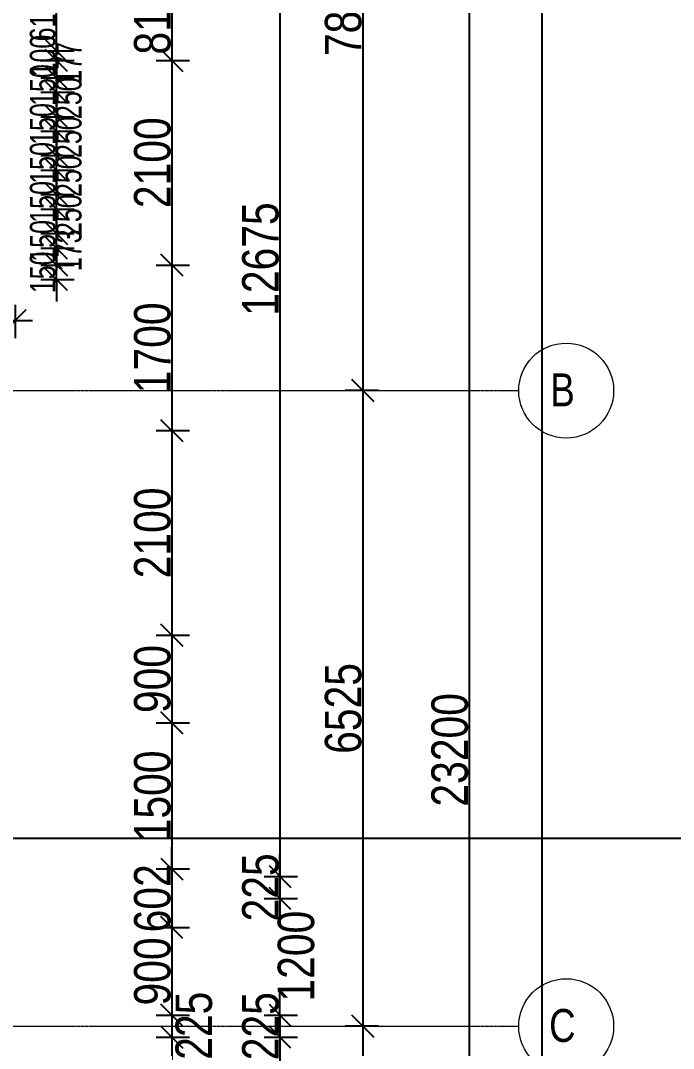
# Model space of a CAD drawing. Header units: millimetres. Extents: x -35190 to 411743, y -233114 to 23872.
# Drawn here: x 182065 to 188771, y -3591 to 6961 of the extents above; entities that cross this region are included whole.
import ezdxf

# ---------------------------------------------------------------- set-up
doc = ezdxf.new("R2010")
doc.units = ezdxf.units.MM
doc.linetypes.add('Grid Line', pattern=[22.225, 12.7, -3.175, 3.175, -3.175])
for name, color, linetype, lineweight in [('A-ANNO-DIMS', 211, 'Continuous', 9), ('S-GRID', 1, 'Continuous', 9), ('S-GRID-IDEN', 1, 'Continuous', 9)]:
    doc.layers.add(name, color=color, linetype=linetype, lineweight=lineweight)
doc.styles.add('Arial_3', font='arial.ttf', dxfattribs={"width": 0.8, "height": 375})
doc.styles.add('Arial_8', font='arial.ttf', dxfattribs={"width": 0.7, "height": 262.5})
doc.dimstyles.new('main_4_5mm', dxfattribs={"dimscale": 304.8, "dimtxt": 382.597275, "dimasz": 0.738189, "dimexe": 0.590551, "dimexo": 0.0625, "dimgap": 0.024606, "dimtad": 1, "dimdec": 0, "dimzin": 0, "dimdsep": 46, "dimtxsty": 'Arial_3', "dimblk1": 'OBLIQUE', "dimblk2": 'OBLIQUE', "dimsah": 1, "dimcen": 0.09, "dimdle": 0.590551, "dimazin": 0, "dimtfac": 1, "dimtdec": 4, "dimtix": 1, "dimtmove": 0, "dimatfit": 3, "dimfxl": 0.590551, "dimfxlon": 1, "dimtvp": 1, "dimtolj": 1, "dimtzin": 0, "dimarcsym": 2})
doc.dimstyles.new('main_4_5mm_1', dxfattribs={"dimscale": 304.8, "dimtxt": 382.597275, "dimasz": 0.738189, "dimexe": 0.590551, "dimexo": 0.0625, "dimgap": 0.024606, "dimtad": 1, "dimdec": 0, "dimzin": 0, "dimdsep": 46, "dimtxsty": 'Arial_3', "dimblk1": 'OBLIQUE', "dimblk2": 'OBLIQUE', "dimsah": 1, "dimcen": 0.09, "dimdle": 0.590551, "dimazin": 0, "dimtfac": 1, "dimtdec": 4, "dimtix": 1, "dimtmove": 1, "dimatfit": 3, "dimfxl": 0.590551, "dimfxlon": 1, "dimtvp": 1, "dimtolj": 1, "dimtzin": 0, "dimarcsym": 2})
doc.dimstyles.new('small_3_0mm', dxfattribs={"dimscale": 304.8, "dimtxt": 191.298637, "dimasz": 0.738189, "dimexe": 0.590551, "dimexo": 0.0625, "dimgap": 0.024606, "dimtad": 1, "dimdec": 0, "dimzin": 0, "dimdsep": 46, "dimtxsty": 'Arial_8', "dimblk1": 'OBLIQUE', "dimblk2": 'OBLIQUE', "dimsah": 1, "dimcen": 0.09, "dimdle": 0.590551, "dimazin": 0, "dimtfac": 1, "dimtdec": 4, "dimtix": 1, "dimtmove": 0, "dimatfit": 3, "dimfxl": 0.590551, "dimfxlon": 1, "dimtvp": 1, "dimtolj": 1, "dimtzin": 0, "dimarcsym": 2})
doc.dimstyles.new('small_3_0mm_1', dxfattribs={"dimscale": 304.8, "dimtxt": 191.298637, "dimasz": 0.738189, "dimexe": 0.590551, "dimexo": 0.0625, "dimgap": 0.024606, "dimtad": 1, "dimdec": 0, "dimzin": 0, "dimdsep": 46, "dimtxsty": 'Arial_8', "dimblk1": 'OBLIQUE', "dimblk2": 'OBLIQUE', "dimsah": 1, "dimcen": 0.09, "dimdle": 0.590551, "dimazin": 0, "dimtfac": 1, "dimtdec": 4, "dimtix": 1, "dimtmove": 1, "dimatfit": 3, "dimfxl": 0.590551, "dimfxlon": 1, "dimtvp": 1, "dimtolj": 1, "dimtzin": 0, "dimarcsym": 2})

# ---------------------------------------------------------------- blocks, each defined once
blk = doc.blocks.new('Grid - M_Grid Head - Circle-24584-FIRST FLOOR')
at = {"layer": 'S-GRID-IDEN'}
blk.add_circle((0, 0), 6.5, dxfattribs=at)
blk = doc.blocks.new('_Oblique')
at = {"color": 0, "linetype": 'ByBlock', "lineweight": -2}
blk.add_line((-0.5, -0.5), (0.5, 0.5), dxfattribs=at)
blk = doc.blocks.new('*D3629')
at = {"layer": 'A-ANNO-DIMS', "color": 0, "lineweight": -2, "transparency": 16777216}
for p, q in [((183620, 7550), (183620, 6371)), ((183459, 7370), (183800, 7370)), ((183459, 6551), (183800, 6551))]:
    blk.add_line(p, q, dxfattribs=at)
at = {"layer": 'Defpoints', "color": 0, "transparency": 16777216}
for p in [(183440, 7370), (183440, 6551), (183620, 6551)]:
    blk.add_point(p, dxfattribs=at)
at = {"layer": 'A-ANNO-DIMS', "color": 0, "lineweight": -2, "transparency": 16777216, "xscale": 224.9999999999999, "yscale": 224.9999999999999, "zscale": 224.9999999999999}
for p, rotation in [((183620, 7370), 90), ((183620, 6551), 270)]:
    blk.add_blockref('_Oblique', p, dxfattribs=dict(at, rotation=rotation))
at = {"layer": 'A-ANNO-DIMS', "color": 0, "transparency": 16777216, "insert": (183421, 6961), "char_height": 375, "width": 826.41, "attachment_point": 5, "rotation": 90, "style": 'Arial_3'}
blk.add_mtext('\\A1;819', dxfattribs=at)
blk = doc.blocks.new('*D3630')
at = {"layer": 'A-ANNO-DIMS', "color": 0, "lineweight": -2, "transparency": 16777216}
for p, q in [((183620, 6731), (183620, 4271)), ((183459, 6551), (183800, 6551)), ((183459, 4451), (183800, 4451))]:
    blk.add_line(p, q, dxfattribs=at)
at = {"layer": 'Defpoints', "color": 0, "transparency": 16777216}
for p in [(183440, 6551), (183440, 4451), (183620, 4451)]:
    blk.add_point(p, dxfattribs=at)
at = {"layer": 'A-ANNO-DIMS', "color": 0, "lineweight": -2, "transparency": 16777216, "xscale": 224.9999999999999, "yscale": 224.9999999999999, "zscale": 224.9999999999999}
for p, rotation in [((183620, 6551), 90), ((183620, 4451), 270)]:
    blk.add_blockref('_Oblique', p, dxfattribs=dict(at, rotation=rotation))
at = {"layer": 'A-ANNO-DIMS', "color": 0, "transparency": 16777216, "insert": (183421, 5501), "char_height": 375, "width": 1101.88, "attachment_point": 5, "rotation": 90, "style": 'Arial_3'}
blk.add_mtext('\\A1;2100', dxfattribs=at)
blk = doc.blocks.new('*D3631')
at = {"layer": 'A-ANNO-DIMS', "color": 0, "lineweight": -2, "transparency": 16777216}
for p, q in [((183620, 4631), (183620, 2571)), ((183459, 4451), (183800, 4451)), ((183459, 2751), (183800, 2751))]:
    blk.add_line(p, q, dxfattribs=at)
at = {"layer": 'Defpoints', "color": 0, "transparency": 16777216}
for p in [(183440, 4451), (183440, 2751), (183620, 2751)]:
    blk.add_point(p, dxfattribs=at)
at = {"layer": 'A-ANNO-DIMS', "color": 0, "lineweight": -2, "transparency": 16777216, "xscale": 224.9999999999999, "yscale": 224.9999999999999, "zscale": 224.9999999999999}
for p, rotation in [((183620, 4451), 90), ((183620, 2751), 270)]:
    blk.add_blockref('_Oblique', p, dxfattribs=dict(at, rotation=rotation))
at = {"layer": 'A-ANNO-DIMS', "color": 0, "transparency": 16777216, "insert": (183421, 3601), "char_height": 375, "width": 1101.88, "attachment_point": 5, "rotation": 90, "style": 'Arial_3'}
blk.add_mtext('\\A1;1700', dxfattribs=at)
blk = doc.blocks.new('*D3632')
at = {"layer": 'A-ANNO-DIMS', "color": 0, "lineweight": -2, "transparency": 16777216}
for p, q in [((183620, 2931), (183620, 471)), ((183459, 2751), (183800, 2751)), ((183459, 651), (183800, 651))]:
    blk.add_line(p, q, dxfattribs=at)
at = {"layer": 'Defpoints', "color": 0, "transparency": 16777216}
for p in [(183440, 2751), (183440, 651), (183620, 651)]:
    blk.add_point(p, dxfattribs=at)
at = {"layer": 'A-ANNO-DIMS', "color": 0, "lineweight": -2, "transparency": 16777216, "xscale": 224.9999999999999, "yscale": 224.9999999999999, "zscale": 224.9999999999999}
for p, rotation in [((183620, 2751), 90), ((183620, 651), 270)]:
    blk.add_blockref('_Oblique', p, dxfattribs=dict(at, rotation=rotation))
at = {"layer": 'A-ANNO-DIMS', "color": 0, "transparency": 16777216, "insert": (183421, 1701), "char_height": 375, "width": 1101.88, "attachment_point": 5, "rotation": 90, "style": 'Arial_3'}
blk.add_mtext('\\A1;2100', dxfattribs=at)
blk = doc.blocks.new('*D3633')
at = {"layer": 'A-ANNO-DIMS', "color": 0, "lineweight": -2, "transparency": 16777216}
for p, q in [((183620, 831), (183620, -429)), ((183459, 651), (183800, 651)), ((183459, -249), (183800, -249))]:
    blk.add_line(p, q, dxfattribs=at)
at = {"layer": 'Defpoints', "color": 0, "transparency": 16777216}
for p in [(183440, 651), (183440, -249), (183620, -249)]:
    blk.add_point(p, dxfattribs=at)
at = {"layer": 'A-ANNO-DIMS', "color": 0, "lineweight": -2, "transparency": 16777216, "xscale": 224.9999999999999, "yscale": 224.9999999999999, "zscale": 224.9999999999999}
for p, rotation in [((183620, 651), 90), ((183620, -249), 270)]:
    blk.add_blockref('_Oblique', p, dxfattribs=dict(at, rotation=rotation))
at = {"layer": 'A-ANNO-DIMS', "color": 0, "transparency": 16777216, "insert": (183421, 201), "char_height": 375, "width": 826.41, "attachment_point": 5, "rotation": 90, "style": 'Arial_3'}
blk.add_mtext('\\A1;900', dxfattribs=at)
blk = doc.blocks.new('*D3634')
at = {"layer": 'A-ANNO-DIMS', "color": 0, "lineweight": -2, "transparency": 16777216}
for p, q in [((183620, -69), (183620, -1929)), ((183459, -249), (183800, -249)), ((183459, -1749), (183800, -1749))]:
    blk.add_line(p, q, dxfattribs=at)
at = {"layer": 'Defpoints', "color": 0, "transparency": 16777216}
for p in [(183440, -249), (183440, -1749), (183620, -1749)]:
    blk.add_point(p, dxfattribs=at)
at = {"layer": 'A-ANNO-DIMS', "color": 0, "lineweight": -2, "transparency": 16777216, "xscale": 224.9999999999999, "yscale": 224.9999999999999, "zscale": 224.9999999999999}
for p, rotation in [((183620, -249), 90), ((183620, -1749), 270)]:
    blk.add_blockref('_Oblique', p, dxfattribs=dict(at, rotation=rotation))
at = {"layer": 'A-ANNO-DIMS', "color": 0, "transparency": 16777216, "insert": (183421, -999), "char_height": 375, "width": 1101.88, "attachment_point": 5, "rotation": 90, "style": 'Arial_3'}
blk.add_mtext('\\A1;1500', dxfattribs=at)
blk = doc.blocks.new('*D3635')
at = {"layer": 'A-ANNO-DIMS', "color": 0, "lineweight": -2, "transparency": 16777216}
for p, q in [((183620, -1749), (183620, -1524)), ((183459, -1749), (183800, -1749)), ((183620, -1749), (183620, -2351)), ((183459, -2351), (183800, -2351)), ((183620, -2351), (183620, -2576))]:
    blk.add_line(p, q, dxfattribs=at)
at = {"layer": 'Defpoints', "color": 0, "transparency": 16777216}
for p in [(183440, -1749), (183440, -2351), (183620, -2351)]:
    blk.add_point(p, dxfattribs=at)
at = {"layer": 'A-ANNO-DIMS', "color": 0, "lineweight": -2, "transparency": 16777216, "xscale": 224.9999999999999, "yscale": 224.9999999999999, "zscale": 224.9999999999999}
for p, rotation in [((183620, -1749), 270), ((183620, -2351), 90)]:
    blk.add_blockref('_Oblique', p, dxfattribs=dict(at, rotation=rotation))
at = {"layer": 'A-ANNO-DIMS', "color": 0, "transparency": 16777216, "insert": (183421, -2050), "char_height": 375, "width": 826.41, "attachment_point": 5, "rotation": 90, "style": 'Arial_3'}
blk.add_mtext('\\A1;602', dxfattribs=at)
blk = doc.blocks.new('*D3636')
at = {"layer": 'A-ANNO-DIMS', "color": 0, "lineweight": -2, "transparency": 16777216}
for p, q in [((183620, -2171), (183620, -3431)), ((183459, -2351), (183800, -2351)), ((183459, -3251), (183800, -3251))]:
    blk.add_line(p, q, dxfattribs=at)
at = {"layer": 'Defpoints', "color": 0, "transparency": 16777216}
for p in [(183440, -2351), (183440, -3251), (183620, -3251)]:
    blk.add_point(p, dxfattribs=at)
at = {"layer": 'A-ANNO-DIMS', "color": 0, "lineweight": -2, "transparency": 16777216, "xscale": 224.9999999999999, "yscale": 224.9999999999999, "zscale": 224.9999999999999}
for p, rotation in [((183620, -2351), 90), ((183620, -3251), 270)]:
    blk.add_blockref('_Oblique', p, dxfattribs=dict(at, rotation=rotation))
at = {"layer": 'A-ANNO-DIMS', "color": 0, "transparency": 16777216, "insert": (183421, -2801), "char_height": 375, "width": 826.41, "attachment_point": 5, "rotation": 90, "style": 'Arial_3'}
blk.add_mtext('\\A1;900', dxfattribs=at)
blk = doc.blocks.new('*D3637')
at = {"layer": 'A-ANNO-DIMS', "color": 0, "lineweight": -2, "transparency": 16777216}
for p, q in [((183620, -3071), (183620, -3656)), ((183459, -3251), (183800, -3251)), ((183459, -3476), (183800, -3476))]:
    blk.add_line(p, q, dxfattribs=at)
at = {"layer": 'Defpoints', "color": 0, "transparency": 16777216}
for p in [(183440, -3251), (183440, -3476), (183620, -3476)]:
    blk.add_point(p, dxfattribs=at)
at = {"layer": 'A-ANNO-DIMS', "color": 0, "lineweight": -2, "transparency": 16777216, "xscale": 224.9999999999999, "yscale": 224.9999999999999, "zscale": 224.9999999999999}
for p, rotation in [((183620, -3251), 90), ((183620, -3476), 270)]:
    blk.add_blockref('_Oblique', p, dxfattribs=dict(at, rotation=rotation))
at = {"layer": 'A-ANNO-DIMS', "color": 0, "transparency": 16777216, "insert": (183657, -3708), "char_height": 375, "width": 826.41, "attachment_point": 1, "rotation": 90, "line_spacing_factor": 0.941778, "style": 'Arial_3'}
blk.add_mtext('\\A1;225', dxfattribs=at)
blk = doc.blocks.new('*D3638')
at = {"layer": 'A-ANNO-DIMS', "color": 0, "lineweight": -2, "transparency": 16777216}
for p, q in [((183620, -3296), (183620, -5456)), ((183459, -3476), (183800, -3476)), ((183459, -5276), (183800, -5276))]:
    blk.add_line(p, q, dxfattribs=at)
at = {"layer": 'Defpoints', "color": 0, "transparency": 16777216}
for p in [(183440, -3476), (183440, -5276), (183620, -5276)]:
    blk.add_point(p, dxfattribs=at)
at = {"layer": 'A-ANNO-DIMS', "color": 0, "lineweight": -2, "transparency": 16777216, "xscale": 224.9999999999999, "yscale": 224.9999999999999, "zscale": 224.9999999999999}
for p, rotation in [((183620, -3476), 90), ((183620, -5276), 270)]:
    blk.add_blockref('_Oblique', p, dxfattribs=dict(at, rotation=rotation))
at = {"layer": 'A-ANNO-DIMS', "color": 0, "transparency": 16777216, "insert": (183421, -4376), "char_height": 375, "width": 1101.88, "attachment_point": 5, "rotation": 90, "style": 'Arial_3'}
blk.add_mtext('\\A1;1800', dxfattribs=at)
blk = doc.blocks.new('*D3642')
at = {"layer": 'A-ANNO-DIMS', "color": 0, "lineweight": -2, "transparency": 16777216}
for p, q in [((184730, 11029), (184730, -2006)), ((184569, 10849), (184910, 10849)), ((184569, -1826), (184910, -1826))]:
    blk.add_line(p, q, dxfattribs=at)
at = {"layer": 'Defpoints', "color": 0, "transparency": 16777216}
for p in [(184550, 10849), (184550, -1826), (184730, -1826)]:
    blk.add_point(p, dxfattribs=at)
at = {"layer": 'A-ANNO-DIMS', "color": 0, "lineweight": -2, "transparency": 16777216, "xscale": 224.9999999999999, "yscale": 224.9999999999999, "zscale": 224.9999999999999}
for p, rotation in [((184730, 10849), 90), ((184730, -1826), 270)]:
    blk.add_blockref('_Oblique', p, dxfattribs=dict(at, rotation=rotation))
at = {"layer": 'A-ANNO-DIMS', "color": 0, "transparency": 16777216, "insert": (184531, 4512), "char_height": 375, "width": 1377.35, "attachment_point": 5, "rotation": 90, "style": 'Arial_3'}
blk.add_mtext('\\A1;12675', dxfattribs=at)
blk = doc.blocks.new('*D3643')
at = {"layer": 'A-ANNO-DIMS', "color": 0, "lineweight": -2, "transparency": 16777216}
for p, q in [((184730, -1826), (184730, -1601)), ((184569, -1826), (184910, -1826)), ((184730, -1826), (184730, -2051)), ((184569, -2051), (184910, -2051)), ((184730, -2051), (184730, -2276))]:
    blk.add_line(p, q, dxfattribs=at)
at = {"layer": 'Defpoints', "color": 0, "transparency": 16777216}
for p in [(184550, -1826), (184550, -2051), (184730, -2051)]:
    blk.add_point(p, dxfattribs=at)
at = {"layer": 'A-ANNO-DIMS', "color": 0, "lineweight": -2, "transparency": 16777216, "xscale": 224.9999999999999, "yscale": 224.9999999999999, "zscale": 224.9999999999999}
for p, rotation in [((184730, -1826), 270), ((184730, -2051), 90)]:
    blk.add_blockref('_Oblique', p, dxfattribs=dict(at, rotation=rotation))
at = {"layer": 'A-ANNO-DIMS', "color": 0, "transparency": 16777216, "insert": (184531, -1938), "char_height": 375, "width": 826.41, "attachment_point": 5, "rotation": 90, "style": 'Arial_3'}
blk.add_mtext('\\A1;225', dxfattribs=at)
blk = doc.blocks.new('*D3644')
at = {"layer": 'A-ANNO-DIMS', "color": 0, "lineweight": -2, "transparency": 16777216}
for p, q in [((184730, -1871), (184730, -2118)), ((184569, -2051), (184910, -2051)), ((184730, -3431), (184730, -3000)), ((184569, -3251), (184910, -3251))]:
    blk.add_line(p, q, dxfattribs=at)
at = {"layer": 'Defpoints', "color": 0, "transparency": 16777216}
for p in [(184550, -2051), (184550, -3251), (184730, -3251)]:
    blk.add_point(p, dxfattribs=at)
at = {"layer": 'A-ANNO-DIMS', "color": 0, "lineweight": -2, "transparency": 16777216, "xscale": 224.9999999999999, "yscale": 224.9999999999999, "zscale": 224.9999999999999}
for p, rotation in [((184730, -2051), 90), ((184730, -3251), 270)]:
    blk.add_blockref('_Oblique', p, dxfattribs=dict(at, rotation=rotation))
at = {"layer": 'A-ANNO-DIMS', "color": 0, "transparency": 16777216, "insert": (184706, -3110), "char_height": 375, "width": 1101.88, "attachment_point": 1, "rotation": 90, "line_spacing_factor": 0.941778, "style": 'Arial_3'}
blk.add_mtext('\\A1;1200', dxfattribs=at)
blk = doc.blocks.new('*D3645')
at = {"layer": 'A-ANNO-DIMS', "color": 0, "lineweight": -2, "transparency": 16777216}
for p, q in [((184730, -3251), (184730, -3026)), ((184569, -3251), (184910, -3251)), ((184730, -3251), (184730, -3476)), ((184569, -3476), (184910, -3476)), ((184730, -3476), (184730, -3701))]:
    blk.add_line(p, q, dxfattribs=at)
at = {"layer": 'Defpoints', "color": 0, "transparency": 16777216}
for p in [(184550, -3251), (184550, -3476), (184730, -3476)]:
    blk.add_point(p, dxfattribs=at)
at = {"layer": 'A-ANNO-DIMS', "color": 0, "lineweight": -2, "transparency": 16777216, "xscale": 224.9999999999999, "yscale": 224.9999999999999, "zscale": 224.9999999999999}
for p, rotation in [((184730, -3251), 270), ((184730, -3476), 90)]:
    blk.add_blockref('_Oblique', p, dxfattribs=dict(at, rotation=rotation))
at = {"layer": 'A-ANNO-DIMS', "color": 0, "transparency": 16777216, "insert": (184531, -3363), "char_height": 375, "width": 826.41, "attachment_point": 5, "rotation": 90, "style": 'Arial_3'}
blk.add_mtext('\\A1;225', dxfattribs=at)
blk = doc.blocks.new('*D3646')
at = {"layer": 'A-ANNO-DIMS', "color": 0, "lineweight": -2, "transparency": 16777216}
for p, q in [((184730, -3296), (184730, -12081)), ((184569, -3476), (184910, -3476)), ((184569, -11901), (184910, -11901))]:
    blk.add_line(p, q, dxfattribs=at)
at = {"layer": 'Defpoints', "color": 0, "transparency": 16777216}
for p in [(184550, -3476), (184550, -11901), (184730, -11901)]:
    blk.add_point(p, dxfattribs=at)
at = {"layer": 'A-ANNO-DIMS', "color": 0, "lineweight": -2, "transparency": 16777216, "xscale": 224.9999999999999, "yscale": 224.9999999999999, "zscale": 224.9999999999999}
for p, rotation in [((184730, -3476), 90), ((184730, -11901), 270)]:
    blk.add_blockref('_Oblique', p, dxfattribs=dict(at, rotation=rotation))
at = {"layer": 'A-ANNO-DIMS', "color": 0, "transparency": 16777216, "insert": (184531, -7688), "char_height": 375, "width": 1101.88, "attachment_point": 5, "rotation": 90, "style": 'Arial_3'}
blk.add_mtext('\\A1;8425', dxfattribs=at)
blk = doc.blocks.new('*D3648')
at = {"layer": 'A-ANNO-DIMS', "color": 0, "lineweight": -2, "transparency": 16777216}
for p, q in [((185580, 11142), (185580, 2982)), ((185741, 10962), (185400, 10962)), ((185741, 3162), (185400, 3162))]:
    blk.add_line(p, q, dxfattribs=at)
at = {"layer": 'Defpoints', "color": 0, "transparency": 16777216}
for p in [(185760, 10962), (185580, 3162), (185760, 3162)]:
    blk.add_point(p, dxfattribs=at)
at = {"layer": 'A-ANNO-DIMS', "color": 0, "lineweight": -2, "transparency": 16777216, "xscale": 224.9999999999999, "yscale": 224.9999999999999, "zscale": 224.9999999999999}
for p, rotation in [((185580, 10962), 90), ((185580, 3162), 270)]:
    blk.add_blockref('_Oblique', p, dxfattribs=dict(at, rotation=rotation))
at = {"layer": 'A-ANNO-DIMS', "color": 0, "transparency": 16777216, "insert": (185381, 7062), "char_height": 375, "width": 1101.88, "attachment_point": 5, "rotation": 90, "style": 'Arial_3'}
blk.add_mtext('\\A1;7800', dxfattribs=at)
blk = doc.blocks.new('*D3649')
at = {"layer": 'A-ANNO-DIMS', "color": 0, "lineweight": -2, "transparency": 16777216}
for p, q in [((185580, 3342), (185580, -3543)), ((185741, 3162), (185400, 3162)), ((185741, -3363), (185400, -3363))]:
    blk.add_line(p, q, dxfattribs=at)
at = {"layer": 'Defpoints', "color": 0, "transparency": 16777216}
for p in [(185760, 3162), (185580, -3363), (185760, -3363)]:
    blk.add_point(p, dxfattribs=at)
at = {"layer": 'A-ANNO-DIMS', "color": 0, "lineweight": -2, "transparency": 16777216, "xscale": 224.9999999999999, "yscale": 224.9999999999999, "zscale": 224.9999999999999}
for p, rotation in [((185580, 3162), 90), ((185580, -3363), 270)]:
    blk.add_blockref('_Oblique', p, dxfattribs=dict(at, rotation=rotation))
at = {"layer": 'A-ANNO-DIMS', "color": 0, "transparency": 16777216, "insert": (185381, -101), "char_height": 375, "width": 1101.88, "attachment_point": 5, "rotation": 90, "style": 'Arial_3'}
blk.add_mtext('\\A1;6525', dxfattribs=at)
blk = doc.blocks.new('*D3650')
at = {"layer": 'A-ANNO-DIMS', "color": 0, "lineweight": -2, "transparency": 16777216}
for p, q in [((185580, -3183), (185580, -5568)), ((185741, -3363), (185400, -3363)), ((185741, -5388), (185400, -5388))]:
    blk.add_line(p, q, dxfattribs=at)
at = {"layer": 'Defpoints', "color": 0, "transparency": 16777216}
for p in [(185760, -3363), (185580, -5388), (185760, -5388)]:
    blk.add_point(p, dxfattribs=at)
at = {"layer": 'A-ANNO-DIMS', "color": 0, "lineweight": -2, "transparency": 16777216, "xscale": 224.9999999999999, "yscale": 224.9999999999999, "zscale": 224.9999999999999}
for p, rotation in [((185580, -3363), 90), ((185580, -5388), 270)]:
    blk.add_blockref('_Oblique', p, dxfattribs=dict(at, rotation=rotation))
at = {"layer": 'A-ANNO-DIMS', "color": 0, "transparency": 16777216, "insert": (185381, -4376), "char_height": 375, "width": 1101.88, "attachment_point": 5, "rotation": 90, "style": 'Arial_3'}
blk.add_mtext('\\A1;2025', dxfattribs=at)
blk = doc.blocks.new('*D3655')
at = {"layer": 'A-ANNO-DIMS', "color": 0, "lineweight": -2, "transparency": 16777216}
for p, q in [((186674, 11254), (186674, -12306)), ((186513, 11074), (186854, 11074)), ((186513, -12126), (186854, -12126))]:
    blk.add_line(p, q, dxfattribs=at)
at = {"layer": 'Defpoints', "color": 0, "transparency": 16777216}
for p in [(186494, 11074), (186494, -12126), (186674, -12126)]:
    blk.add_point(p, dxfattribs=at)
at = {"layer": 'A-ANNO-DIMS', "color": 0, "lineweight": -2, "transparency": 16777216, "xscale": 224.9999999999999, "yscale": 224.9999999999999, "zscale": 224.9999999999999}
for p, rotation in [((186674, 11074), 90), ((186674, -12126), 270)]:
    blk.add_blockref('_Oblique', p, dxfattribs=dict(at, rotation=rotation))
at = {"layer": 'A-ANNO-DIMS', "color": 0, "transparency": 16777216, "insert": (186475, -526), "char_height": 375, "width": 1377.35, "attachment_point": 5, "rotation": 90, "style": 'Arial_3'}
blk.add_mtext('\\A1;23200', dxfattribs=at)
blk = doc.blocks.new('*D3659')
at = {"layer": 'A-ANNO-DIMS', "color": 0, "lineweight": -2, "transparency": 16777216}
for p, q in [((187424, -24541), (187424, 11254)), ((187263, 11074), (187604, 11074)), ((187263, -24361), (187604, -24361))]:
    blk.add_line(p, q, dxfattribs=at)
at = {"layer": 'Defpoints', "color": 0, "transparency": 16777216}
for p in [(187244, 11074), (187424, 11074), (187244, -24361)]:
    blk.add_point(p, dxfattribs=at)
at = {"layer": 'A-ANNO-DIMS', "color": 0, "lineweight": -2, "transparency": 16777216, "xscale": 224.9999999999999, "yscale": 224.9999999999999, "zscale": 224.9999999999999}
for p, rotation in [((187424, 11074), 90), ((187424, -24361), 270)]:
    blk.add_blockref('_Oblique', p, dxfattribs=dict(at, rotation=rotation))
at = {"layer": 'A-ANNO-DIMS', "color": 0, "transparency": 16777216, "insert": (187225, -6643), "char_height": 375, "width": 1377.35, "attachment_point": 5, "rotation": 90, "style": 'Arial_3'}
blk.add_mtext('\\A1;35435', dxfattribs=at)
blk = doc.blocks.new('*D4148')
at = {"layer": 'A-ANNO-DIMS', "color": 0, "lineweight": -2, "transparency": 16777216}
for p, q in [((182435, 4451), (182435, 4676)), ((182274, 4451), (182615, 4451)), ((182435, 4301), (182435, 4451)), ((182274, 4301), (182615, 4301)), ((182435, 4301), (182435, 4076))]:
    blk.add_line(p, q, dxfattribs=at)
at = {"layer": 'Defpoints', "color": 0, "transparency": 16777216}
for p in [(182255, 4451), (182435, 4451), (182255, 4301)]:
    blk.add_point(p, dxfattribs=at)
at = {"layer": 'A-ANNO-DIMS', "color": 0, "lineweight": -2, "transparency": 16777216, "xscale": 224.9999999999999, "yscale": 224.9999999999999, "zscale": 224.9999999999999}
for p, rotation in [((182435, 4451), 270), ((182435, 4301), 90)]:
    blk.add_blockref('_Oblique', p, dxfattribs=dict(at, rotation=rotation))
at = {"layer": 'A-ANNO-DIMS', "color": 0, "transparency": 16777216, "insert": (182294, 4376), "char_height": 262.5, "width": 360.23, "attachment_point": 5, "rotation": 90, "style": 'Arial_8'}
blk.add_mtext('\\A1;150', dxfattribs=at)
blk = doc.blocks.new('*D4149')
at = {"layer": 'A-ANNO-DIMS', "color": 0, "lineweight": -2, "transparency": 16777216}
for p, q in [((182435, 4271), (182435, 4804)), ((182274, 4624), (182615, 4624)), ((182274, 4451), (182615, 4451))]:
    blk.add_line(p, q, dxfattribs=at)
at = {"layer": 'Defpoints', "color": 0, "transparency": 16777216}
for p in [(182255, 4624), (182435, 4624), (182255, 4451)]:
    blk.add_point(p, dxfattribs=at)
at = {"layer": 'A-ANNO-DIMS', "color": 0, "lineweight": -2, "transparency": 16777216, "xscale": 224.9999999999999, "yscale": 224.9999999999999, "zscale": 224.9999999999999}
for p, rotation in [((182435, 4624), 90), ((182435, 4451), 270)]:
    blk.add_blockref('_Oblique', p, dxfattribs=dict(at, rotation=rotation))
at = {"layer": 'A-ANNO-DIMS', "color": 0, "transparency": 16777216, "insert": (182429, 4388), "char_height": 262.5, "width": 360.23, "attachment_point": 1, "rotation": 90, "line_spacing_factor": 0.941778, "style": 'Arial_8'}
blk.add_mtext('\\A1;173', dxfattribs=at)
blk = doc.blocks.new('*D4150')
at = {"layer": 'A-ANNO-DIMS', "color": 0, "lineweight": -2, "transparency": 16777216}
for p, q in [((182435, 4774), (182435, 4999)), ((182274, 4774), (182615, 4774)), ((182435, 4624), (182435, 4774)), ((182274, 4624), (182615, 4624)), ((182435, 4624), (182435, 4399))]:
    blk.add_line(p, q, dxfattribs=at)
at = {"layer": 'Defpoints', "color": 0, "transparency": 16777216}
for p in [(182255, 4774), (182435, 4774), (182255, 4624)]:
    blk.add_point(p, dxfattribs=at)
at = {"layer": 'A-ANNO-DIMS', "color": 0, "lineweight": -2, "transparency": 16777216, "xscale": 224.9999999999999, "yscale": 224.9999999999999, "zscale": 224.9999999999999}
for p, rotation in [((182435, 4774), 270), ((182435, 4624), 90)]:
    blk.add_blockref('_Oblique', p, dxfattribs=dict(at, rotation=rotation))
at = {"layer": 'A-ANNO-DIMS', "color": 0, "transparency": 16777216, "insert": (182294, 4699), "char_height": 262.5, "width": 360.23, "attachment_point": 5, "rotation": 90, "style": 'Arial_8'}
blk.add_mtext('\\A1;150', dxfattribs=at)
blk = doc.blocks.new('*D4151')
at = {"layer": 'A-ANNO-DIMS', "color": 0, "lineweight": -2, "transparency": 16777216}
for p, q in [((182435, 4594), (182435, 5204)), ((182274, 5024), (182615, 5024)), ((182274, 4774), (182615, 4774))]:
    blk.add_line(p, q, dxfattribs=at)
at = {"layer": 'Defpoints', "color": 0, "transparency": 16777216}
for p in [(182255, 5024), (182435, 5024), (182255, 4774)]:
    blk.add_point(p, dxfattribs=at)
at = {"layer": 'A-ANNO-DIMS', "color": 0, "lineweight": -2, "transparency": 16777216, "xscale": 224.9999999999999, "yscale": 224.9999999999999, "zscale": 224.9999999999999}
for p, rotation in [((182435, 5024), 90), ((182435, 4774), 270)]:
    blk.add_blockref('_Oblique', p, dxfattribs=dict(at, rotation=rotation))
at = {"layer": 'A-ANNO-DIMS', "color": 0, "transparency": 16777216, "insert": (182429, 4749), "char_height": 262.5, "width": 360.23, "attachment_point": 1, "rotation": 90, "line_spacing_factor": 0.941778, "style": 'Arial_8'}
blk.add_mtext('\\A1;250', dxfattribs=at)
blk = doc.blocks.new('*D4152')
at = {"layer": 'A-ANNO-DIMS', "color": 0, "lineweight": -2, "transparency": 16777216}
for p, q in [((182435, 5174), (182435, 5399)), ((182274, 5174), (182615, 5174)), ((182435, 5024), (182435, 5174)), ((182274, 5024), (182615, 5024)), ((182435, 5024), (182435, 4799))]:
    blk.add_line(p, q, dxfattribs=at)
at = {"layer": 'Defpoints', "color": 0, "transparency": 16777216}
for p in [(182255, 5174), (182435, 5174), (182255, 5024)]:
    blk.add_point(p, dxfattribs=at)
at = {"layer": 'A-ANNO-DIMS', "color": 0, "lineweight": -2, "transparency": 16777216, "xscale": 224.9999999999999, "yscale": 224.9999999999999, "zscale": 224.9999999999999}
for p, rotation in [((182435, 5174), 270), ((182435, 5024), 90)]:
    blk.add_blockref('_Oblique', p, dxfattribs=dict(at, rotation=rotation))
at = {"layer": 'A-ANNO-DIMS', "color": 0, "transparency": 16777216, "insert": (182294, 5099), "char_height": 262.5, "width": 360.23, "attachment_point": 5, "rotation": 90, "style": 'Arial_8'}
blk.add_mtext('\\A1;150', dxfattribs=at)
blk = doc.blocks.new('*D4153')
at = {"layer": 'A-ANNO-DIMS', "color": 0, "lineweight": -2, "transparency": 16777216}
for p, q in [((182435, 4994), (182435, 5604)), ((182274, 5424), (182615, 5424)), ((182274, 5174), (182615, 5174))]:
    blk.add_line(p, q, dxfattribs=at)
at = {"layer": 'Defpoints', "color": 0, "transparency": 16777216}
for p in [(182255, 5424), (182435, 5424), (182255, 5174)]:
    blk.add_point(p, dxfattribs=at)
at = {"layer": 'A-ANNO-DIMS', "color": 0, "lineweight": -2, "transparency": 16777216, "xscale": 224.9999999999999, "yscale": 224.9999999999999, "zscale": 224.9999999999999}
for p, rotation in [((182435, 5424), 90), ((182435, 5174), 270)]:
    blk.add_blockref('_Oblique', p, dxfattribs=dict(at, rotation=rotation))
at = {"layer": 'A-ANNO-DIMS', "color": 0, "transparency": 16777216, "insert": (182429, 5149), "char_height": 262.5, "width": 360.23, "attachment_point": 1, "rotation": 90, "line_spacing_factor": 0.941778, "style": 'Arial_8'}
blk.add_mtext('\\A1;250', dxfattribs=at)
blk = doc.blocks.new('*D4154')
at = {"layer": 'A-ANNO-DIMS', "color": 0, "lineweight": -2, "transparency": 16777216}
for p, q in [((182435, 5574), (182435, 5799)), ((182274, 5574), (182615, 5574)), ((182435, 5424), (182435, 5574)), ((182274, 5424), (182615, 5424)), ((182435, 5424), (182435, 5199))]:
    blk.add_line(p, q, dxfattribs=at)
at = {"layer": 'Defpoints', "color": 0, "transparency": 16777216}
for p in [(182255, 5574), (182435, 5574), (182255, 5424)]:
    blk.add_point(p, dxfattribs=at)
at = {"layer": 'A-ANNO-DIMS', "color": 0, "lineweight": -2, "transparency": 16777216, "xscale": 224.9999999999999, "yscale": 224.9999999999999, "zscale": 224.9999999999999}
for p, rotation in [((182435, 5574), 270), ((182435, 5424), 90)]:
    blk.add_blockref('_Oblique', p, dxfattribs=dict(at, rotation=rotation))
at = {"layer": 'A-ANNO-DIMS', "color": 0, "transparency": 16777216, "insert": (182294, 5499), "char_height": 262.5, "width": 360.23, "attachment_point": 5, "rotation": 90, "style": 'Arial_8'}
blk.add_mtext('\\A1;150', dxfattribs=at)
blk = doc.blocks.new('*D4155')
at = {"layer": 'A-ANNO-DIMS', "color": 0, "lineweight": -2, "transparency": 16777216}
for p, q in [((182435, 5394), (182435, 6004)), ((182274, 5824), (182615, 5824)), ((182274, 5574), (182615, 5574))]:
    blk.add_line(p, q, dxfattribs=at)
at = {"layer": 'Defpoints', "color": 0, "transparency": 16777216}
for p in [(182255, 5824), (182435, 5824), (182255, 5574)]:
    blk.add_point(p, dxfattribs=at)
at = {"layer": 'A-ANNO-DIMS', "color": 0, "lineweight": -2, "transparency": 16777216, "xscale": 224.9999999999999, "yscale": 224.9999999999999, "zscale": 224.9999999999999}
for p, rotation in [((182435, 5824), 90), ((182435, 5574), 270)]:
    blk.add_blockref('_Oblique', p, dxfattribs=dict(at, rotation=rotation))
at = {"layer": 'A-ANNO-DIMS', "color": 0, "transparency": 16777216, "insert": (182429, 5549), "char_height": 262.5, "width": 360.23, "attachment_point": 1, "rotation": 90, "line_spacing_factor": 0.941778, "style": 'Arial_8'}
blk.add_mtext('\\A1;250', dxfattribs=at)
blk = doc.blocks.new('*D4156')
at = {"layer": 'A-ANNO-DIMS', "color": 0, "lineweight": -2, "transparency": 16777216}
for p, q in [((182435, 5974), (182435, 6199)), ((182274, 5974), (182615, 5974)), ((182435, 5824), (182435, 5974)), ((182274, 5824), (182615, 5824)), ((182435, 5824), (182435, 5599))]:
    blk.add_line(p, q, dxfattribs=at)
at = {"layer": 'Defpoints', "color": 0, "transparency": 16777216}
for p in [(182255, 5974), (182435, 5974), (182255, 5824)]:
    blk.add_point(p, dxfattribs=at)
at = {"layer": 'A-ANNO-DIMS', "color": 0, "lineweight": -2, "transparency": 16777216, "xscale": 224.9999999999999, "yscale": 224.9999999999999, "zscale": 224.9999999999999}
for p, rotation in [((182435, 5974), 270), ((182435, 5824), 90)]:
    blk.add_blockref('_Oblique', p, dxfattribs=dict(at, rotation=rotation))
at = {"layer": 'A-ANNO-DIMS', "color": 0, "transparency": 16777216, "insert": (182294, 5899), "char_height": 262.5, "width": 360.23, "attachment_point": 5, "rotation": 90, "style": 'Arial_8'}
blk.add_mtext('\\A1;150', dxfattribs=at)
blk = doc.blocks.new('*D4157')
at = {"layer": 'A-ANNO-DIMS', "color": 0, "lineweight": -2, "transparency": 16777216}
for p, q in [((182435, 5794), (182435, 6404)), ((182274, 6224), (182615, 6224)), ((182274, 5974), (182615, 5974))]:
    blk.add_line(p, q, dxfattribs=at)
at = {"layer": 'Defpoints', "color": 0, "transparency": 16777216}
for p in [(182255, 6224), (182435, 6224), (182255, 5974)]:
    blk.add_point(p, dxfattribs=at)
at = {"layer": 'A-ANNO-DIMS', "color": 0, "lineweight": -2, "transparency": 16777216, "xscale": 224.9999999999999, "yscale": 224.9999999999999, "zscale": 224.9999999999999}
for p, rotation in [((182435, 6224), 90), ((182435, 5974), 270)]:
    blk.add_blockref('_Oblique', p, dxfattribs=dict(at, rotation=rotation))
at = {"layer": 'A-ANNO-DIMS', "color": 0, "transparency": 16777216, "insert": (182429, 5949), "char_height": 262.5, "width": 360.23, "attachment_point": 1, "rotation": 90, "line_spacing_factor": 0.941778, "style": 'Arial_8'}
blk.add_mtext('\\A1;250', dxfattribs=at)
blk = doc.blocks.new('*D4158')
at = {"layer": 'A-ANNO-DIMS', "color": 0, "lineweight": -2, "transparency": 16777216}
for p, q in [((182435, 6374), (182435, 6599)), ((182274, 6374), (182615, 6374)), ((182435, 6224), (182435, 6374)), ((182274, 6224), (182615, 6224)), ((182435, 6224), (182435, 5999))]:
    blk.add_line(p, q, dxfattribs=at)
at = {"layer": 'Defpoints', "color": 0, "transparency": 16777216}
for p in [(182255, 6374), (182435, 6374), (182255, 6224)]:
    blk.add_point(p, dxfattribs=at)
at = {"layer": 'A-ANNO-DIMS', "color": 0, "lineweight": -2, "transparency": 16777216, "xscale": 224.9999999999999, "yscale": 224.9999999999999, "zscale": 224.9999999999999}
for p, rotation in [((182435, 6374), 270), ((182435, 6224), 90)]:
    blk.add_blockref('_Oblique', p, dxfattribs=dict(at, rotation=rotation))
at = {"layer": 'A-ANNO-DIMS', "color": 0, "transparency": 16777216, "insert": (182294, 6299), "char_height": 262.5, "width": 360.23, "attachment_point": 5, "rotation": 90, "style": 'Arial_8'}
blk.add_mtext('\\A1;150', dxfattribs=at)
blk = doc.blocks.new('*D4159')
at = {"layer": 'A-ANNO-DIMS', "color": 0, "lineweight": -2, "transparency": 16777216}
for p, q in [((182435, 6194), (182435, 6731)), ((182274, 6551), (182615, 6551)), ((182274, 6374), (182615, 6374))]:
    blk.add_line(p, q, dxfattribs=at)
at = {"layer": 'Defpoints', "color": 0, "transparency": 16777216}
for p in [(182255, 6551), (182435, 6551), (182255, 6374)]:
    blk.add_point(p, dxfattribs=at)
at = {"layer": 'A-ANNO-DIMS', "color": 0, "lineweight": -2, "transparency": 16777216, "xscale": 224.9999999999999, "yscale": 224.9999999999999, "zscale": 224.9999999999999}
for p, rotation in [((182435, 6551), 90), ((182435, 6374), 270)]:
    blk.add_blockref('_Oblique', p, dxfattribs=dict(at, rotation=rotation))
at = {"layer": 'A-ANNO-DIMS', "color": 0, "transparency": 16777216, "insert": (182429, 6313), "char_height": 262.5, "width": 360.23, "attachment_point": 1, "rotation": 90, "line_spacing_factor": 0.941778, "style": 'Arial_8'}
blk.add_mtext('\\A1;177', dxfattribs=at)
blk = doc.blocks.new('*D4160')
at = {"layer": 'A-ANNO-DIMS', "color": 0, "lineweight": -2, "transparency": 16777216}
for p, q in [((182435, 6651), (182435, 6876)), ((182274, 6651), (182615, 6651)), ((182435, 6551), (182435, 6651)), ((182274, 6551), (182615, 6551)), ((182435, 6551), (182435, 6326))]:
    blk.add_line(p, q, dxfattribs=at)
at = {"layer": 'Defpoints', "color": 0, "transparency": 16777216}
for p in [(182255, 6651), (182435, 6651), (182255, 6551)]:
    blk.add_point(p, dxfattribs=at)
at = {"layer": 'A-ANNO-DIMS', "color": 0, "lineweight": -2, "transparency": 16777216, "xscale": 224.9999999999999, "yscale": 224.9999999999999, "zscale": 224.9999999999999}
for p, rotation in [((182435, 6651), 270), ((182435, 6551), 90)]:
    blk.add_blockref('_Oblique', p, dxfattribs=dict(at, rotation=rotation))
at = {"layer": 'A-ANNO-DIMS', "color": 0, "transparency": 16777216, "insert": (182294, 6601), "char_height": 262.5, "width": 360.23, "attachment_point": 5, "rotation": 90, "style": 'Arial_8'}
blk.add_mtext('\\A1;100', dxfattribs=at)
blk = doc.blocks.new('*D4161')
at = {"layer": 'A-ANNO-DIMS', "color": 0, "lineweight": -2, "transparency": 16777216}
for p, q in [((182435, 6471), (182435, 7450)), ((182274, 7270), (182615, 7270)), ((182274, 6651), (182615, 6651))]:
    blk.add_line(p, q, dxfattribs=at)
at = {"layer": 'Defpoints', "color": 0, "transparency": 16777216}
for p in [(182255, 7270), (182435, 7270), (182255, 6651)]:
    blk.add_point(p, dxfattribs=at)
at = {"layer": 'A-ANNO-DIMS', "color": 0, "lineweight": -2, "transparency": 16777216, "xscale": 224.9999999999999, "yscale": 224.9999999999999, "zscale": 224.9999999999999}
for p, rotation in [((182435, 7270), 90), ((182435, 6651), 270)]:
    blk.add_blockref('_Oblique', p, dxfattribs=dict(at, rotation=rotation))
at = {"layer": 'A-ANNO-DIMS', "color": 0, "transparency": 16777216, "insert": (182294, 6961), "char_height": 262.5, "width": 360.23, "attachment_point": 5, "rotation": 90, "style": 'Arial_8'}
blk.add_mtext('\\A1;619', dxfattribs=at)
blk = doc.blocks.new('*D4180')
at = {"layer": 'A-ANNO-DIMS', "color": 0, "lineweight": -2, "transparency": 16777216}
for p, q in [((181559, 4042), (181559, 3701)), ((182009, 4042), (182009, 3701)), ((181379, 3881), (182189, 3881))]:
    blk.add_line(p, q, dxfattribs=at)
at = {"layer": 'Defpoints', "color": 0, "transparency": 16777216}
for p in [(181559, 4061), (182009, 4061), (182009, 3881)]:
    blk.add_point(p, dxfattribs=at)
at = {"layer": 'A-ANNO-DIMS', "color": 0, "lineweight": -2, "transparency": 16777216, "xscale": 224.9999999999999, "yscale": 224.9999999999999, "zscale": 224.9999999999999, "rotation": 180}
blk.add_blockref('_Oblique', (181559, 3881), dxfattribs=at)
at = {"layer": 'A-ANNO-DIMS', "color": 0, "lineweight": -2, "transparency": 16777216, "xscale": 224.9999999999999, "yscale": 224.9999999999999, "zscale": 224.9999999999999}
blk.add_blockref('_Oblique', (182009, 3881), dxfattribs=at)
at = {"layer": 'A-ANNO-DIMS', "color": 0, "transparency": 16777216, "insert": (181784, 4022), "char_height": 262.5, "width": 360.23, "attachment_point": 5, "style": 'Arial_8'}
blk.add_mtext('\\A1;450', dxfattribs=at)

msp = doc.modelspace()

# ---------------------------------------------------------------- linework, layer by layer
msp.add_line((110747.8, -1432.7), (198584.1, -1432.7))
at = {"layer": 'S-GRID', "linetype": 'Grid Line'}
for p, q in [((124075.2, 3161.8), (187181.8, 3161.8)), ((124075.2, -3363.2), (187181.8, -3363.2))]:
    msp.add_line(p, q, dxfattribs=at)

# ---------------------------------------------------------------- block references
at = {"layer": 'S-GRID-IDEN', "xscale": 74.99999999999996, "yscale": 74.99999999999996, "zscale": 74.99999999999996, "rotation": 269.9999999999994}
for p in [(187669.3, 3161.8), (187669.3, -3363.2)]:
    msp.add_blockref('Grid - M_Grid Head - Circle-24584-FIRST FLOOR', p, dxfattribs=at)

# ---------------------------------------------------------------- dimensions: what is measured, and where the dimension line sits
at = {"layer": 'A-ANNO-DIMS'}
for base, p1, p2, dimstyle, override, picture, middle in [((186673.6, -12125.7), (186493.6, 11074.3), (186493.6, -12125.7), 'main_4_5mm', {"dimpost": '<>', "dimfxl": 23200}, '*D3655', (186474.5, -525.7)), ((185580, 3161.8), (185760, 10961.8), (185760, 3161.8), 'main_4_5mm', {"dimpost": '<>', "dimfxl": 7800}, '*D3648', (185381.1, 7061.8)), ((184730, -1825.7), (184550, 10849.3), (184550, -1825.7), 'main_4_5mm', {"dimpost": '<>', "dimfxl": 12675}, '*D3642', (184531.1, 4511.8)), ((183620, 6551.3), (183440, 7370.3), (183440, 6551.3), 'main_4_5mm', {"dimpost": '<>', "dimfxl": 819}, '*D3629', (183421.1, 6960.8)), ((182435.3, 7270.3), (182255.3, 6651.3), (182255.3, 7270.3), 'small_3_0mm', {"dimpost": '<>', "dimfxl": 619}, '*D4161', (182293.8, 6960.8)), ((182435.3, 6651.3), (182255.3, 6551.3), (182255.3, 6651.3), 'small_3_0mm', {"dimpost": '<>', "dimfxl": 100}, '*D4160', (182293.8, 6601.3)), ((183620, 4451.3), (183440, 6551.3), (183440, 4451.3), 'main_4_5mm', {"dimpost": '<>', "dimfxl": 2100}, '*D3630', (183421.1, 5501.3)), ((182435.3, 6374.3), (182255.3, 6224.3), (182255.3, 6374.3), 'small_3_0mm', {"dimpost": '<>', "dimfxl": 150}, '*D4158', (182293.8, 6299.3)), ((182435.3, 5974.3), (182255.3, 5824.3), (182255.3, 5974.3), 'small_3_0mm', {"dimpost": '<>', "dimfxl": 150}, '*D4156', (182293.8, 5899.3)), ((182435.3, 5574.3), (182255.3, 5424.3), (182255.3, 5574.3), 'small_3_0mm', {"dimpost": '<>', "dimfxl": 150}, '*D4154', (182293.8, 5499.3)), ((182435.3, 5174.3), (182255.3, 5024.3), (182255.3, 5174.3), 'small_3_0mm', {"dimpost": '<>', "dimfxl": 150}, '*D4152', (182293.8, 5099.3)), ((182435.3, 4774.3), (182255.3, 4624.3), (182255.3, 4774.3), 'small_3_0mm', {"dimpost": '<>', "dimfxl": 150}, '*D4150', (182293.8, 4699.3)), ((182435.3, 4451.3), (182255.3, 4301.3), (182255.3, 4451.3), 'small_3_0mm', {"dimpost": '<>', "dimfxl": 150}, '*D4148', (182293.8, 4376.3)), ((183620, 2751.3), (183440, 4451.3), (183440, 2751.3), 'main_4_5mm', {"dimpost": '<>', "dimfxl": 1700}, '*D3631', (183421.1, 3601.3)), ((185580, -3363.2), (185760, 3161.8), (185760, -3363.2), 'main_4_5mm', {"dimpost": '<>', "dimfxl": 6525}, '*D3649', (185381.1, -100.7)), ((183620, 651.3), (183440, 2751.3), (183440, 651.3), 'main_4_5mm', {"dimpost": '<>', "dimfxl": 2100}, '*D3632', (183421.1, 1701.3)), ((183620, -248.7), (183440, 651.3), (183440, -248.7), 'main_4_5mm', {"dimpost": '<>', "dimfxl": 900}, '*D3633', (183421.1, 201.3)), ((183620, -1748.7), (183440, -248.7), (183440, -1748.7), 'main_4_5mm', {"dimpost": '<>', "dimfxl": 1500}, '*D3634', (183421.1, -998.7)), ((183620, -2350.7), (183440, -1748.7), (183440, -2350.7), 'main_4_5mm', {"dimpost": '<>', "dimfxl": 602}, '*D3635', (183421.1, -2049.7)), ((184730, -2050.7), (184550, -1825.7), (184550, -2050.7), 'main_4_5mm', {"dimpost": '<>', "dimfxl": 225}, '*D3643', (184531.1, -1938.2)), ((183620, -3250.7), (183440, -2350.7), (183440, -3250.7), 'main_4_5mm', {"dimpost": '<>', "dimfxl": 900}, '*D3636', (183421.1, -2800.7)), ((184730, -3475.7), (184550, -3250.7), (184550, -3475.7), 'main_4_5mm', {"dimpost": '<>', "dimfxl": 225}, '*D3645', (184531.1, -3363.2)), ((185580, -5388.2), (185760, -3363.2), (185760, -5388.2), 'main_4_5mm', {"dimpost": '<>', "dimfxl": 2025}, '*D3650', (185381.1, -4375.7)), ((183620, -5275.7), (183440, -3475.7), (183440, -5275.7), 'main_4_5mm', {"dimpost": '<>', "dimfxl": 1800}, '*D3638', (183421.1, -4375.7)), ((184730, -11900.7), (184550, -3475.7), (184550, -11900.7), 'main_4_5mm', {"dimpost": '<>', "dimfxl": 8425}, '*D3646', (184531.1, -7688.2))]:
    dim = msp.add_linear_dim(base=base, p1=p1, p2=p2, angle=90, dimstyle=dimstyle, override=override, dxfattribs=at)
    dim.commit()
    dim.dimension.update_dxf_attribs({"geometry": picture, "text_midpoint": middle})
for base, p1, p2, dimstyle, override, picture, middle in [((182435.3, 6551.3), (182255.3, 6374.3), (182255.3, 6551.3), 'small_3_0mm_1', {"dimpost": '<>', "dimfxl": 177}, '*D4159', (182603.7, 6492.8)), ((182435.3, 6224.3), (182255.3, 5974.3), (182255.3, 6224.3), 'small_3_0mm_1', {"dimpost": '<>', "dimfxl": 250}, '*D4157', (182603.7, 6129.3)), ((182435.3, 5824.3), (182255.3, 5574.3), (182255.3, 5824.3), 'small_3_0mm_1', {"dimpost": '<>', "dimfxl": 250}, '*D4155', (182603.7, 5729.3)), ((182435.3, 5424.3), (182255.3, 5174.3), (182255.3, 5424.3), 'small_3_0mm_1', {"dimpost": '<>', "dimfxl": 250}, '*D4153', (182603.7, 5329.3)), ((182435.3, 5024.3), (182255.3, 4774.3), (182255.3, 5024.3), 'small_3_0mm_1', {"dimpost": '<>', "dimfxl": 250}, '*D4151', (182603.7, 4929.3)), ((182435.3, 4624.3), (182255.3, 4451.3), (182255.3, 4624.3), 'small_3_0mm_1', {"dimpost": '<>', "dimfxl": 173}, '*D4149', (182603.7, 4567.8)), ((184730, -3250.7), (184550, -2050.7), (184550, -3250.7), 'main_4_5mm_1', {"dimpost": '<>', "dimfxl": 1200}, '*D3644', (184956, -2558.9)), ((183620, -3475.7), (183440, -3250.7), (183440, -3475.7), 'main_4_5mm_1', {"dimpost": '<>', "dimfxl": 225}, '*D3637', (183907.1, -3294.3))]:
    dim = msp.add_linear_dim(base=base, p1=p1, p2=p2, angle=90, dimstyle=dimstyle, override=override, dxfattribs=at)
    dim.commit()
    dim.dimension.update_dxf_attribs({"geometry": picture, "text_midpoint": middle, "dimtype": 160, "text_rotation": 90})
dim = msp.add_linear_dim(base=(182009.4, 3880.7), p1=(181559.4, 4060.7), p2=(182009.4, 4060.7), dimstyle='small_3_0mm', override={"dimpost": '<>', "dimfxl": 450}, dxfattribs=at)
dim.commit()
dim.dimension.update_dxf_attribs({"geometry": '*D4180', "text_midpoint": (181784.4, 4022.3)})

# ---------------------------------------------------------------- next in the draw order: texts
at = {"layer": 'S-GRID-IDEN', "char_height": 337.5, "attachment_point": 1, "style": 'Arial_3', "bg_fill": 3, "box_fill_scale": 1.25, "bg_fill_color": 256, "bg_fill_true_color": 13158600, "bg_fill_transparency": 0}
for s, insert, width in [('B', (187506.2, 3338.2), 384.81), ('C', (187493.8, -3186.8), 414.873)]:
    msp.add_mtext(s, dxfattribs=dict(at, insert=insert, width=width))

# ---------------------------------------------------------------- next in the draw order: dimensions: what is measured, and where the dimension line sits
at = {"layer": 'A-ANNO-DIMS'}
dim = msp.add_linear_dim(base=(187423.6, 11074.3), p1=(187243.6, -24360.7), p2=(187243.6, 11074.3), angle=90, dimstyle='main_4_5mm', override={"dimpost": '<>', "dimfxl": 35435}, dxfattribs=at)
dim.commit()
dim.dimension.update_dxf_attribs({"geometry": '*D3659', "text_midpoint": (187224.5, -6643.2)})

doc.saveas('drawing.dxf')
